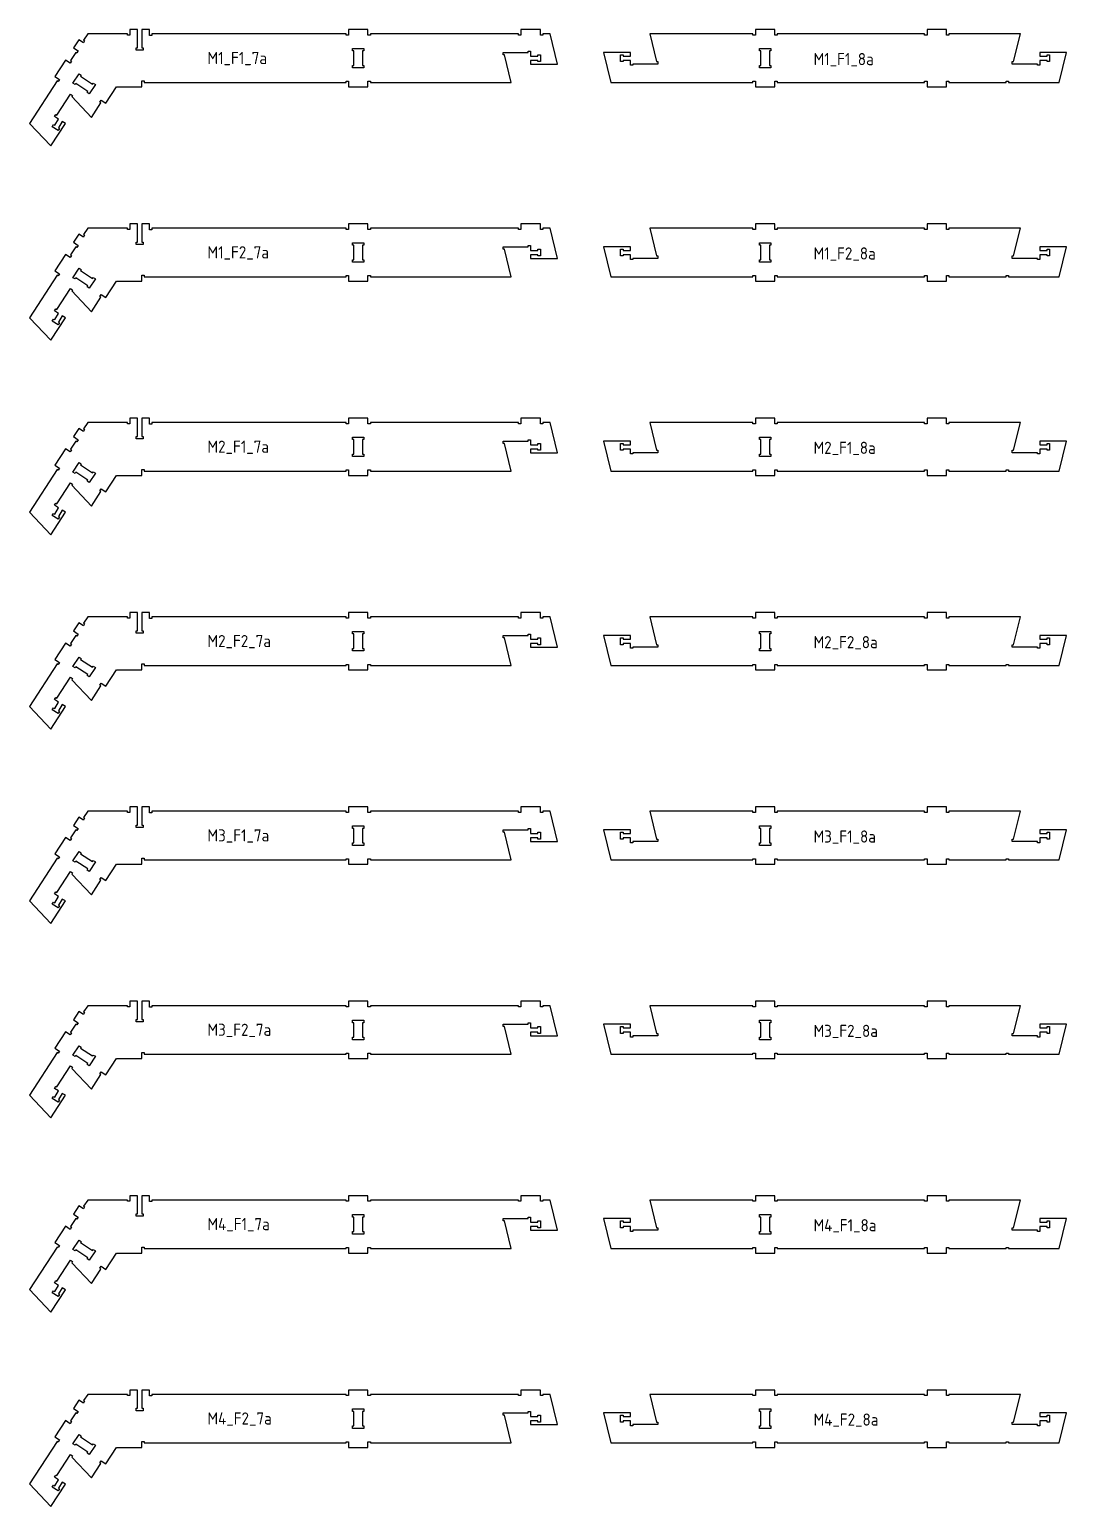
# Model space of a CAD drawing. Header units: millimetres. Extents: x -30325 to 14169, y -12596 to 6470.
# Drawn here: x -4676 to -406, y -5303 to 777 of the extents above; entities that cross this region are included whole.
import ezdxf

# ---------------------------------------------------------------- set-up
doc = ezdxf.new("R2010")
doc.units = ezdxf.units.MM
doc.header["$MEASUREMENT"] = 0
doc.layers.add('freeswerk_CODES', color=50, linetype='Continuous')

msp = doc.modelspace()

# ---------------------------------------------------------------- linework, layer by layer
for points in [[(-4503.2, 646.5), (-4508.6, 638.1), (-4527.9, 650.7), (-4571.5, 583.6), (-4552.2, 571), (-4557.7, 562.7), (-4561.9, 565.4), (-4675.8, 390.2), (-4588.2, 297.4), (-4528.2, 389.7), (-4540.8, 397.8), (-4557.1, 372.7), (-4552.9, 369.9), (-4558.4, 361.6), (-4581.9, 376.8), (-4576.4, 385.2), (-4572.2, 382.5), (-4555.9, 407.6), (-4572.6, 418.5), (-4567.2, 426.9), (-4563, 424.2), (-4506.5, 511.1), (-4498.2, 505.6), (-4501.4, 500.6), (-4420.9, 415.3), (-4382.2, 474.8), (-4386.4, 477.6), (-4380.9, 485.9), (-4361.7, 473.4), (-4317.9, 540.7), (-4213.1, 540.7), (-4213.1, 565.4), (-4203.1, 565.4), (-4203.1, 558.7), (-3372.1, 558.7), (-3372.1, 563.7), (-3362.1, 563.7), (-3362.1, 540.7), (-3282.1, 540.7), (-3282.1, 563.7), (-3272.1, 563.7), (-3272.1, 558.7), (-2692.1, 558.7), (-2719.7, 672.7), (-2725.7, 672.7), (-2725.7, 682.7), (-2622.1, 682.7), (-2622.1, 687.7), (-2612.1, 687.7), (-2612.1, 667.7), (-2582.1, 667.7), (-2582.1, 672.7), (-2572.1, 672.7), (-2572.1, 644.7), (-2582.1, 644.7), (-2582.1, 649.7), (-2612.1, 649.7), (-2612.1, 634.7), (-2502.1, 634.7), (-2532.1, 758.7), (-2562.1, 758.7), (-2562.1, 753.7), (-2572.1, 753.7), (-2572.1, 776.7), (-2652.1, 776.7), (-2652.1, 753.7), (-2662.1, 753.7), (-2662.1, 758.7), (-3272.1, 758.7), (-3272.1, 753.7), (-3282.1, 753.7), (-3282.1, 776.7), (-3362.1, 776.7), (-3362.1, 753.7), (-3372.1, 753.7), (-3372.1, 758.7), (-4172.1, 758.7), (-4172.1, 752.7), (-4182.1, 752.7), (-4182.1, 776.7), (-4213.1, 776.7), (-4213.1, 701.7), (-4208.1, 701.7), (-4208.1, 691.7), (-4236.1, 691.7), (-4236.1, 701.7), (-4231.1, 701.7), (-4231.1, 776.7), (-4262.1, 776.7), (-4262.1, 753.7), (-4272.1, 753.7), (-4272.1, 758.7), (-4436.2, 758.7), (-4452.9, 733.1), (-4448.7, 730.3), (-4454.1, 722), (-4473.4, 734.5), (-4495.2, 701), (-4475.9, 688.4), (-4481.4, 680), (-4485.6, 682.8), (-4507.4, 649.2)], [(-643.8, 563.7), (-643.8, 558.7), (-435.5, 558.7), (-405.5, 682.7), (-515.5, 682.7), (-515.5, 667.7), (-485.5, 667.7), (-485.5, 672.7), (-475.5, 672.7), (-475.5, 644.7), (-485.5, 644.7), (-485.5, 649.7), (-515.5, 649.7), (-515.5, 629.7), (-525.5, 629.7), (-525.5, 634.7), (-629, 634.7), (-629, 644.7), (-623.1, 644.7), (-595.5, 758.7), (-889.5, 758.7), (-889.5, 753.7), (-899.5, 753.7), (-899.5, 776.7), (-979.5, 776.7), (-979.5, 753.7), (-989.5, 753.7), (-989.5, 758.7), (-1596.5, 758.7), (-1596.5, 753.7), (-1606.5, 753.7), (-1606.5, 776.7), (-1686.5, 776.7), (-1686.5, 753.7), (-1696.5, 753.7), (-1696.5, 758.7), (-2121.4, 758.7), (-2093.8, 644.7), (-2087.8, 644.7), (-2087.8, 634.7), (-2191.4, 634.7), (-2191.4, 629.7), (-2201.4, 629.7), (-2201.4, 649.7), (-2231.4, 649.7), (-2231.4, 644.7), (-2241.4, 644.7), (-2241.4, 672.7), (-2231.4, 672.7), (-2231.4, 667.7), (-2201.4, 667.7), (-2201.4, 682.7), (-2311.4, 682.7), (-2281.4, 558.7), (-1696.5, 558.7), (-1696.5, 563.7), (-1686.5, 563.7), (-1686.5, 540.7), (-1606.5, 540.7), (-1606.5, 563.7), (-1596.5, 563.7), (-1596.5, 558.7), (-989.5, 558.7), (-989.5, 563.7), (-979.5, 563.7), (-979.5, 540.7), (-899.5, 540.7), (-899.5, 563.7), (-889.5, 563.7), (-889.5, 558.7), (-653.8, 558.7), (-653.8, 563.7)], [(-3299.1, 698.7), (-3299.1, 688.7), (-3304.1, 688.7), (-3304.1, 628.7), (-3299.1, 628.7), (-3299.1, 618.7), (-3345.1, 618.7), (-3345.1, 628.7), (-3340.1, 628.7), (-3340.1, 688.7), (-3345.1, 688.7), (-3345.1, 698.7)], [(-1623.5, 688.7), (-1628.5, 688.7), (-1628.5, 628.7), (-1623.5, 628.7), (-1623.5, 618.7), (-1669.5, 618.7), (-1669.5, 628.7), (-1664.5, 628.7), (-1664.5, 688.7), (-1669.5, 688.7), (-1669.5, 698.7), (-1623.5, 698.7)], [(-4488.5, 549.9), (-4496.8, 555.3), (-4471.8, 593.9), (-4463.4, 588.4), (-4466.1, 584.3), (-4415.8, 551.6), (-4413.1, 555.7), (-4404.7, 550.3), (-4429.8, 511.7), (-4438.2, 517.2), (-4435.4, 521.4), (-4485.7, 554.1)], [(-4503.2, -153.5), (-4508.6, -161.9), (-4527.9, -149.3), (-4571.5, -216.4), (-4552.2, -229), (-4557.7, -237.3), (-4561.9, -234.6), (-4675.8, -409.8), (-4588.2, -502.6), (-4528.2, -410.3), (-4540.8, -402.2), (-4557.1, -427.3), (-4552.9, -430.1), (-4558.4, -438.4), (-4581.9, -423.2), (-4576.4, -414.8), (-4572.2, -417.5), (-4555.9, -392.4), (-4572.6, -381.5), (-4567.2, -373.1), (-4563, -375.8), (-4506.5, -288.9), (-4498.2, -294.4), (-4501.4, -299.4), (-4420.9, -384.7), (-4382.2, -325.2), (-4386.4, -322.4), (-4380.9, -314.1), (-4361.7, -326.6), (-4317.9, -259.3), (-4213.1, -259.3), (-4213.1, -234.6), (-4203.1, -234.6), (-4203.1, -241.3), (-3372.1, -241.3), (-3372.1, -236.3), (-3362.1, -236.3), (-3362.1, -259.3), (-3282.1, -259.3), (-3282.1, -236.3), (-3272.1, -236.3), (-3272.1, -241.3), (-2692.1, -241.3), (-2719.7, -127.3), (-2725.7, -127.3), (-2725.7, -117.3), (-2622.1, -117.3), (-2622.1, -112.3), (-2612.1, -112.3), (-2612.1, -132.3), (-2582.1, -132.3), (-2582.1, -127.3), (-2572.1, -127.3), (-2572.1, -155.3), (-2582.1, -155.3), (-2582.1, -150.3), (-2612.1, -150.3), (-2612.1, -165.3), (-2502.1, -165.3), (-2532.1, -41.3), (-2562.1, -41.3), (-2562.1, -46.3), (-2572.1, -46.3), (-2572.1, -23.3), (-2652.1, -23.3), (-2652.1, -46.3), (-2662.1, -46.3), (-2662.1, -41.3), (-3272.1, -41.3), (-3272.1, -46.3), (-3282.1, -46.3), (-3282.1, -23.3), (-3362.1, -23.3), (-3362.1, -46.3), (-3372.1, -46.3), (-3372.1, -41.3), (-4172.1, -41.3), (-4172.1, -47.3), (-4182.1, -47.3), (-4182.1, -23.3), (-4213.1, -23.3), (-4213.1, -98.3), (-4208.1, -98.3), (-4208.1, -108.3), (-4236.1, -108.3), (-4236.1, -98.3), (-4231.1, -98.3), (-4231.1, -23.3), (-4262.1, -23.3), (-4262.1, -46.3), (-4272.1, -46.3), (-4272.1, -41.3), (-4436.2, -41.3), (-4452.9, -66.9), (-4448.7, -69.7), (-4454.1, -78), (-4473.4, -65.5), (-4495.2, -99), (-4475.9, -111.6), (-4481.4, -120), (-4485.6, -117.2), (-4507.4, -150.8)], [(-643.8, -236.3), (-643.8, -241.3), (-435.5, -241.3), (-405.5, -117.3), (-515.5, -117.3), (-515.5, -132.3), (-485.5, -132.3), (-485.5, -127.3), (-475.5, -127.3), (-475.5, -155.3), (-485.5, -155.3), (-485.5, -150.3), (-515.5, -150.3), (-515.5, -170.3), (-525.5, -170.3), (-525.5, -165.3), (-629, -165.3), (-629, -155.3), (-623.1, -155.3), (-595.5, -41.3), (-889.5, -41.3), (-889.5, -46.3), (-899.5, -46.3), (-899.5, -23.3), (-979.5, -23.3), (-979.5, -46.3), (-989.5, -46.3), (-989.5, -41.3), (-1596.5, -41.3), (-1596.5, -46.3), (-1606.5, -46.3), (-1606.5, -23.3), (-1686.5, -23.3), (-1686.5, -46.3), (-1696.5, -46.3), (-1696.5, -41.3), (-2121.4, -41.3), (-2093.8, -155.3), (-2087.8, -155.3), (-2087.8, -165.3), (-2191.4, -165.3), (-2191.4, -170.3), (-2201.4, -170.3), (-2201.4, -150.3), (-2231.4, -150.3), (-2231.4, -155.3), (-2241.4, -155.3), (-2241.4, -127.3), (-2231.4, -127.3), (-2231.4, -132.3), (-2201.4, -132.3), (-2201.4, -117.3), (-2311.4, -117.3), (-2281.4, -241.3), (-1696.5, -241.3), (-1696.5, -236.3), (-1686.5, -236.3), (-1686.5, -259.3), (-1606.5, -259.3), (-1606.5, -236.3), (-1596.5, -236.3), (-1596.5, -241.3), (-989.5, -241.3), (-989.5, -236.3), (-979.5, -236.3), (-979.5, -259.3), (-899.5, -259.3), (-899.5, -236.3), (-889.5, -236.3), (-889.5, -241.3), (-653.8, -241.3), (-653.8, -236.3)], [(-3299.1, -101.3), (-3299.1, -111.3), (-3304.1, -111.3), (-3304.1, -171.3), (-3299.1, -171.3), (-3299.1, -181.3), (-3345.1, -181.3), (-3345.1, -171.3), (-3340.1, -171.3), (-3340.1, -111.3), (-3345.1, -111.3), (-3345.1, -101.3)], [(-1623.5, -111.3), (-1628.5, -111.3), (-1628.5, -171.3), (-1623.5, -171.3), (-1623.5, -181.3), (-1669.5, -181.3), (-1669.5, -171.3), (-1664.5, -171.3), (-1664.5, -111.3), (-1669.5, -111.3), (-1669.5, -101.3), (-1623.5, -101.3)], [(-4488.5, -250.1), (-4496.8, -244.7), (-4471.8, -206.1), (-4463.4, -211.6), (-4466.1, -215.7), (-4415.8, -248.4), (-4413.1, -244.3), (-4404.7, -249.7), (-4429.8, -288.3), (-4438.2, -282.8), (-4435.4, -278.6), (-4485.7, -245.9)], [(-4503.2, -953.5), (-4508.6, -961.9), (-4527.9, -949.3), (-4571.5, -1016.4), (-4552.2, -1029), (-4557.7, -1037.3), (-4561.9, -1034.6), (-4675.8, -1209.8), (-4588.2, -1302.6), (-4528.2, -1210.3), (-4540.8, -1202.2), (-4557.1, -1227.3), (-4552.9, -1230.1), (-4558.4, -1238.4), (-4581.9, -1223.2), (-4576.4, -1214.8), (-4572.2, -1217.5), (-4555.9, -1192.4), (-4572.6, -1181.5), (-4567.2, -1173.1), (-4563, -1175.8), (-4506.5, -1088.9), (-4498.2, -1094.4), (-4501.4, -1099.4), (-4420.9, -1184.7), (-4382.2, -1125.2), (-4386.4, -1122.4), (-4380.9, -1114.1), (-4361.7, -1126.6), (-4317.9, -1059.3), (-4213.1, -1059.3), (-4213.1, -1034.6), (-4203.1, -1034.6), (-4203.1, -1041.3), (-3372.1, -1041.3), (-3372.1, -1036.3), (-3362.1, -1036.3), (-3362.1, -1059.3), (-3282.1, -1059.3), (-3282.1, -1036.3), (-3272.1, -1036.3), (-3272.1, -1041.3), (-2692.1, -1041.3), (-2719.7, -927.3), (-2725.7, -927.3), (-2725.7, -917.3), (-2622.1, -917.3), (-2622.1, -912.3), (-2612.1, -912.3), (-2612.1, -932.3), (-2582.1, -932.3), (-2582.1, -927.3), (-2572.1, -927.3), (-2572.1, -955.3), (-2582.1, -955.3), (-2582.1, -950.3), (-2612.1, -950.3), (-2612.1, -965.3), (-2502.1, -965.3), (-2532.1, -841.3), (-2562.1, -841.3), (-2562.1, -846.3), (-2572.1, -846.3), (-2572.1, -823.3), (-2652.1, -823.3), (-2652.1, -846.3), (-2662.1, -846.3), (-2662.1, -841.3), (-3272.1, -841.3), (-3272.1, -846.3), (-3282.1, -846.3), (-3282.1, -823.3), (-3362.1, -823.3), (-3362.1, -846.3), (-3372.1, -846.3), (-3372.1, -841.3), (-4172.1, -841.3), (-4172.1, -847.3), (-4182.1, -847.3), (-4182.1, -823.3), (-4213.1, -823.3), (-4213.1, -898.3), (-4208.1, -898.3), (-4208.1, -908.3), (-4236.1, -908.3), (-4236.1, -898.3), (-4231.1, -898.3), (-4231.1, -823.3), (-4262.1, -823.3), (-4262.1, -846.3), (-4272.1, -846.3), (-4272.1, -841.3), (-4436.2, -841.3), (-4452.9, -866.9), (-4448.7, -869.7), (-4454.1, -878), (-4473.4, -865.5), (-4495.2, -899), (-4475.9, -911.6), (-4481.4, -920), (-4485.6, -917.2), (-4507.4, -950.8)], [(-643.8, -1036.3), (-643.8, -1041.3), (-435.5, -1041.3), (-405.5, -917.3), (-515.5, -917.3), (-515.5, -932.3), (-485.5, -932.3), (-485.5, -927.3), (-475.5, -927.3), (-475.5, -955.3), (-485.5, -955.3), (-485.5, -950.3), (-515.5, -950.3), (-515.5, -970.3), (-525.5, -970.3), (-525.5, -965.3), (-629, -965.3), (-629, -955.3), (-623.1, -955.3), (-595.5, -841.3), (-889.5, -841.3), (-889.5, -846.3), (-899.5, -846.3), (-899.5, -823.3), (-979.5, -823.3), (-979.5, -846.3), (-989.5, -846.3), (-989.5, -841.3), (-1596.5, -841.3), (-1596.5, -846.3), (-1606.5, -846.3), (-1606.5, -823.3), (-1686.5, -823.3), (-1686.5, -846.3), (-1696.5, -846.3), (-1696.5, -841.3), (-2121.4, -841.3), (-2093.8, -955.3), (-2087.8, -955.3), (-2087.8, -965.3), (-2191.4, -965.3), (-2191.4, -970.3), (-2201.4, -970.3), (-2201.4, -950.3), (-2231.4, -950.3), (-2231.4, -955.3), (-2241.4, -955.3), (-2241.4, -927.3), (-2231.4, -927.3), (-2231.4, -932.3), (-2201.4, -932.3), (-2201.4, -917.3), (-2311.4, -917.3), (-2281.4, -1041.3), (-1696.5, -1041.3), (-1696.5, -1036.3), (-1686.5, -1036.3), (-1686.5, -1059.3), (-1606.5, -1059.3), (-1606.5, -1036.3), (-1596.5, -1036.3), (-1596.5, -1041.3), (-989.5, -1041.3), (-989.5, -1036.3), (-979.5, -1036.3), (-979.5, -1059.3), (-899.5, -1059.3), (-899.5, -1036.3), (-889.5, -1036.3), (-889.5, -1041.3), (-653.8, -1041.3), (-653.8, -1036.3)], [(-3299.1, -901.3), (-3299.1, -911.3), (-3304.1, -911.3), (-3304.1, -971.3), (-3299.1, -971.3), (-3299.1, -981.3), (-3345.1, -981.3), (-3345.1, -971.3), (-3340.1, -971.3), (-3340.1, -911.3), (-3345.1, -911.3), (-3345.1, -901.3)], [(-1623.5, -911.3), (-1628.5, -911.3), (-1628.5, -971.3), (-1623.5, -971.3), (-1623.5, -981.3), (-1669.5, -981.3), (-1669.5, -971.3), (-1664.5, -971.3), (-1664.5, -911.3), (-1669.5, -911.3), (-1669.5, -901.3), (-1623.5, -901.3)], [(-4488.5, -1050.1), (-4496.8, -1044.7), (-4471.8, -1006.1), (-4463.4, -1011.6), (-4466.1, -1015.7), (-4415.8, -1048.4), (-4413.1, -1044.3), (-4404.7, -1049.7), (-4429.8, -1088.3), (-4438.2, -1082.8), (-4435.4, -1078.6), (-4485.7, -1045.9)], [(-4503.2, -1753.5), (-4508.6, -1761.9), (-4527.9, -1749.3), (-4571.5, -1816.4), (-4552.2, -1829), (-4557.7, -1837.3), (-4561.9, -1834.6), (-4675.8, -2009.8), (-4588.2, -2102.6), (-4528.2, -2010.3), (-4540.8, -2002.2), (-4557.1, -2027.3), (-4552.9, -2030.1), (-4558.4, -2038.4), (-4581.9, -2023.2), (-4576.4, -2014.8), (-4572.2, -2017.5), (-4555.9, -1992.4), (-4572.6, -1981.5), (-4567.2, -1973.1), (-4563, -1975.8), (-4506.5, -1888.9), (-4498.2, -1894.4), (-4501.4, -1899.4), (-4420.9, -1984.7), (-4382.2, -1925.2), (-4386.4, -1922.4), (-4380.9, -1914.1), (-4361.7, -1926.6), (-4317.9, -1859.3), (-4213.1, -1859.3), (-4213.1, -1834.6), (-4203.1, -1834.6), (-4203.1, -1841.3), (-3372.1, -1841.3), (-3372.1, -1836.3), (-3362.1, -1836.3), (-3362.1, -1859.3), (-3282.1, -1859.3), (-3282.1, -1836.3), (-3272.1, -1836.3), (-3272.1, -1841.3), (-2692.1, -1841.3), (-2719.7, -1727.3), (-2725.7, -1727.3), (-2725.7, -1717.3), (-2622.1, -1717.3), (-2622.1, -1712.3), (-2612.1, -1712.3), (-2612.1, -1732.3), (-2582.1, -1732.3), (-2582.1, -1727.3), (-2572.1, -1727.3), (-2572.1, -1755.3), (-2582.1, -1755.3), (-2582.1, -1750.3), (-2612.1, -1750.3), (-2612.1, -1765.3), (-2502.1, -1765.3), (-2532.1, -1641.3), (-2562.1, -1641.3), (-2562.1, -1646.3), (-2572.1, -1646.3), (-2572.1, -1623.3), (-2652.1, -1623.3), (-2652.1, -1646.3), (-2662.1, -1646.3), (-2662.1, -1641.3), (-3272.1, -1641.3), (-3272.1, -1646.3), (-3282.1, -1646.3), (-3282.1, -1623.3), (-3362.1, -1623.3), (-3362.1, -1646.3), (-3372.1, -1646.3), (-3372.1, -1641.3), (-4172.1, -1641.3), (-4172.1, -1647.3), (-4182.1, -1647.3), (-4182.1, -1623.3), (-4213.1, -1623.3), (-4213.1, -1698.3), (-4208.1, -1698.3), (-4208.1, -1708.3), (-4236.1, -1708.3), (-4236.1, -1698.3), (-4231.1, -1698.3), (-4231.1, -1623.3), (-4262.1, -1623.3), (-4262.1, -1646.3), (-4272.1, -1646.3), (-4272.1, -1641.3), (-4436.2, -1641.3), (-4452.9, -1666.9), (-4448.7, -1669.7), (-4454.1, -1678), (-4473.4, -1665.5), (-4495.2, -1699), (-4475.9, -1711.6), (-4481.4, -1720), (-4485.6, -1717.2), (-4507.4, -1750.8)], [(-643.8, -1836.3), (-643.8, -1841.3), (-435.5, -1841.3), (-405.5, -1717.3), (-515.5, -1717.3), (-515.5, -1732.3), (-485.5, -1732.3), (-485.5, -1727.3), (-475.5, -1727.3), (-475.5, -1755.3), (-485.5, -1755.3), (-485.5, -1750.3), (-515.5, -1750.3), (-515.5, -1770.3), (-525.5, -1770.3), (-525.5, -1765.3), (-629, -1765.3), (-629, -1755.3), (-623.1, -1755.3), (-595.5, -1641.3), (-889.5, -1641.3), (-889.5, -1646.3), (-899.5, -1646.3), (-899.5, -1623.3), (-979.5, -1623.3), (-979.5, -1646.3), (-989.5, -1646.3), (-989.5, -1641.3), (-1596.5, -1641.3), (-1596.5, -1646.3), (-1606.5, -1646.3), (-1606.5, -1623.3), (-1686.5, -1623.3), (-1686.5, -1646.3), (-1696.5, -1646.3), (-1696.5, -1641.3), (-2121.4, -1641.3), (-2093.8, -1755.3), (-2087.8, -1755.3), (-2087.8, -1765.3), (-2191.4, -1765.3), (-2191.4, -1770.3), (-2201.4, -1770.3), (-2201.4, -1750.3), (-2231.4, -1750.3), (-2231.4, -1755.3), (-2241.4, -1755.3), (-2241.4, -1727.3), (-2231.4, -1727.3), (-2231.4, -1732.3), (-2201.4, -1732.3), (-2201.4, -1717.3), (-2311.4, -1717.3), (-2281.4, -1841.3), (-1696.5, -1841.3), (-1696.5, -1836.3), (-1686.5, -1836.3), (-1686.5, -1859.3), (-1606.5, -1859.3), (-1606.5, -1836.3), (-1596.5, -1836.3), (-1596.5, -1841.3), (-989.5, -1841.3), (-989.5, -1836.3), (-979.5, -1836.3), (-979.5, -1859.3), (-899.5, -1859.3), (-899.5, -1836.3), (-889.5, -1836.3), (-889.5, -1841.3), (-653.8, -1841.3), (-653.8, -1836.3)], [(-3299.1, -1701.3), (-3299.1, -1711.3), (-3304.1, -1711.3), (-3304.1, -1771.3), (-3299.1, -1771.3), (-3299.1, -1781.3), (-3345.1, -1781.3), (-3345.1, -1771.3), (-3340.1, -1771.3), (-3340.1, -1711.3), (-3345.1, -1711.3), (-3345.1, -1701.3)], [(-1623.5, -1711.3), (-1628.5, -1711.3), (-1628.5, -1771.3), (-1623.5, -1771.3), (-1623.5, -1781.3), (-1669.5, -1781.3), (-1669.5, -1771.3), (-1664.5, -1771.3), (-1664.5, -1711.3), (-1669.5, -1711.3), (-1669.5, -1701.3), (-1623.5, -1701.3)], [(-4488.5, -1850.1), (-4496.8, -1844.7), (-4471.8, -1806.1), (-4463.4, -1811.6), (-4466.1, -1815.7), (-4415.8, -1848.4), (-4413.1, -1844.3), (-4404.7, -1849.7), (-4429.8, -1888.3), (-4438.2, -1882.8), (-4435.4, -1878.6), (-4485.7, -1845.9)], [(-4503.2, -2553.5), (-4508.6, -2561.9), (-4527.9, -2549.3), (-4571.5, -2616.4), (-4552.2, -2629), (-4557.7, -2637.3), (-4561.9, -2634.6), (-4675.8, -2809.8), (-4588.2, -2902.6), (-4528.2, -2810.3), (-4540.8, -2802.2), (-4557.1, -2827.3), (-4552.9, -2830.1), (-4558.4, -2838.4), (-4581.9, -2823.2), (-4576.4, -2814.8), (-4572.2, -2817.5), (-4555.9, -2792.4), (-4572.6, -2781.5), (-4567.2, -2773.1), (-4563, -2775.8), (-4506.5, -2688.9), (-4498.2, -2694.4), (-4501.4, -2699.4), (-4420.9, -2784.7), (-4382.2, -2725.2), (-4386.4, -2722.4), (-4380.9, -2714.1), (-4361.7, -2726.6), (-4317.9, -2659.3), (-4213.1, -2659.3), (-4213.1, -2634.6), (-4203.1, -2634.6), (-4203.1, -2641.3), (-3372.1, -2641.3), (-3372.1, -2636.3), (-3362.1, -2636.3), (-3362.1, -2659.3), (-3282.1, -2659.3), (-3282.1, -2636.3), (-3272.1, -2636.3), (-3272.1, -2641.3), (-2692.1, -2641.3), (-2719.7, -2527.3), (-2725.7, -2527.3), (-2725.7, -2517.3), (-2622.1, -2517.3), (-2622.1, -2512.3), (-2612.1, -2512.3), (-2612.1, -2532.3), (-2582.1, -2532.3), (-2582.1, -2527.3), (-2572.1, -2527.3), (-2572.1, -2555.3), (-2582.1, -2555.3), (-2582.1, -2550.3), (-2612.1, -2550.3), (-2612.1, -2565.3), (-2502.1, -2565.3), (-2532.1, -2441.3), (-2562.1, -2441.3), (-2562.1, -2446.3), (-2572.1, -2446.3), (-2572.1, -2423.3), (-2652.1, -2423.3), (-2652.1, -2446.3), (-2662.1, -2446.3), (-2662.1, -2441.3), (-3272.1, -2441.3), (-3272.1, -2446.3), (-3282.1, -2446.3), (-3282.1, -2423.3), (-3362.1, -2423.3), (-3362.1, -2446.3), (-3372.1, -2446.3), (-3372.1, -2441.3), (-4172.1, -2441.3), (-4172.1, -2447.3), (-4182.1, -2447.3), (-4182.1, -2423.3), (-4213.1, -2423.3), (-4213.1, -2498.3), (-4208.1, -2498.3), (-4208.1, -2508.3), (-4236.1, -2508.3), (-4236.1, -2498.3), (-4231.1, -2498.3), (-4231.1, -2423.3), (-4262.1, -2423.3), (-4262.1, -2446.3), (-4272.1, -2446.3), (-4272.1, -2441.3), (-4436.2, -2441.3), (-4452.9, -2466.9), (-4448.7, -2469.7), (-4454.1, -2478), (-4473.4, -2465.5), (-4495.2, -2499), (-4475.9, -2511.6), (-4481.4, -2520), (-4485.6, -2517.2), (-4507.4, -2550.8)], [(-643.8, -2636.3), (-643.8, -2641.3), (-435.5, -2641.3), (-405.5, -2517.3), (-515.5, -2517.3), (-515.5, -2532.3), (-485.5, -2532.3), (-485.5, -2527.3), (-475.5, -2527.3), (-475.5, -2555.3), (-485.5, -2555.3), (-485.5, -2550.3), (-515.5, -2550.3), (-515.5, -2570.3), (-525.5, -2570.3), (-525.5, -2565.3), (-629, -2565.3), (-629, -2555.3), (-623.1, -2555.3), (-595.5, -2441.3), (-889.5, -2441.3), (-889.5, -2446.3), (-899.5, -2446.3), (-899.5, -2423.3), (-979.5, -2423.3), (-979.5, -2446.3), (-989.5, -2446.3), (-989.5, -2441.3), (-1596.5, -2441.3), (-1596.5, -2446.3), (-1606.5, -2446.3), (-1606.5, -2423.3), (-1686.5, -2423.3), (-1686.5, -2446.3), (-1696.5, -2446.3), (-1696.5, -2441.3), (-2121.4, -2441.3), (-2093.8, -2555.3), (-2087.8, -2555.3), (-2087.8, -2565.3), (-2191.4, -2565.3), (-2191.4, -2570.3), (-2201.4, -2570.3), (-2201.4, -2550.3), (-2231.4, -2550.3), (-2231.4, -2555.3), (-2241.4, -2555.3), (-2241.4, -2527.3), (-2231.4, -2527.3), (-2231.4, -2532.3), (-2201.4, -2532.3), (-2201.4, -2517.3), (-2311.4, -2517.3), (-2281.4, -2641.3), (-1696.5, -2641.3), (-1696.5, -2636.3), (-1686.5, -2636.3), (-1686.5, -2659.3), (-1606.5, -2659.3), (-1606.5, -2636.3), (-1596.5, -2636.3), (-1596.5, -2641.3), (-989.5, -2641.3), (-989.5, -2636.3), (-979.5, -2636.3), (-979.5, -2659.3), (-899.5, -2659.3), (-899.5, -2636.3), (-889.5, -2636.3), (-889.5, -2641.3), (-653.8, -2641.3), (-653.8, -2636.3)], [(-3299.1, -2501.3), (-3299.1, -2511.3), (-3304.1, -2511.3), (-3304.1, -2571.3), (-3299.1, -2571.3), (-3299.1, -2581.3), (-3345.1, -2581.3), (-3345.1, -2571.3), (-3340.1, -2571.3), (-3340.1, -2511.3), (-3345.1, -2511.3), (-3345.1, -2501.3)], [(-1623.5, -2511.3), (-1628.5, -2511.3), (-1628.5, -2571.3), (-1623.5, -2571.3), (-1623.5, -2581.3), (-1669.5, -2581.3), (-1669.5, -2571.3), (-1664.5, -2571.3), (-1664.5, -2511.3), (-1669.5, -2511.3), (-1669.5, -2501.3), (-1623.5, -2501.3)], [(-4488.5, -2650.1), (-4496.8, -2644.7), (-4471.8, -2606.1), (-4463.4, -2611.6), (-4466.1, -2615.7), (-4415.8, -2648.4), (-4413.1, -2644.3), (-4404.7, -2649.7), (-4429.8, -2688.3), (-4438.2, -2682.8), (-4435.4, -2678.6), (-4485.7, -2645.9)], [(-4503.2, -3353.5), (-4508.6, -3361.9), (-4527.9, -3349.3), (-4571.5, -3416.4), (-4552.2, -3429), (-4557.7, -3437.3), (-4561.9, -3434.6), (-4675.8, -3609.8), (-4588.2, -3702.6), (-4528.2, -3610.3), (-4540.8, -3602.2), (-4557.1, -3627.3), (-4552.9, -3630.1), (-4558.4, -3638.4), (-4581.9, -3623.2), (-4576.4, -3614.8), (-4572.2, -3617.5), (-4555.9, -3592.4), (-4572.6, -3581.5), (-4567.2, -3573.1), (-4563, -3575.8), (-4506.5, -3488.9), (-4498.2, -3494.4), (-4501.4, -3499.4), (-4420.9, -3584.7), (-4382.2, -3525.2), (-4386.4, -3522.4), (-4380.9, -3514.1), (-4361.7, -3526.6), (-4317.9, -3459.3), (-4213.1, -3459.3), (-4213.1, -3434.6), (-4203.1, -3434.6), (-4203.1, -3441.3), (-3372.1, -3441.3), (-3372.1, -3436.3), (-3362.1, -3436.3), (-3362.1, -3459.3), (-3282.1, -3459.3), (-3282.1, -3436.3), (-3272.1, -3436.3), (-3272.1, -3441.3), (-2692.1, -3441.3), (-2719.7, -3327.3), (-2725.7, -3327.3), (-2725.7, -3317.3), (-2622.1, -3317.3), (-2622.1, -3312.3), (-2612.1, -3312.3), (-2612.1, -3332.3), (-2582.1, -3332.3), (-2582.1, -3327.3), (-2572.1, -3327.3), (-2572.1, -3355.3), (-2582.1, -3355.3), (-2582.1, -3350.3), (-2612.1, -3350.3), (-2612.1, -3365.3), (-2502.1, -3365.3), (-2532.1, -3241.3), (-2562.1, -3241.3), (-2562.1, -3246.3), (-2572.1, -3246.3), (-2572.1, -3223.3), (-2652.1, -3223.3), (-2652.1, -3246.3), (-2662.1, -3246.3), (-2662.1, -3241.3), (-3272.1, -3241.3), (-3272.1, -3246.3), (-3282.1, -3246.3), (-3282.1, -3223.3), (-3362.1, -3223.3), (-3362.1, -3246.3), (-3372.1, -3246.3), (-3372.1, -3241.3), (-4172.1, -3241.3), (-4172.1, -3247.3), (-4182.1, -3247.3), (-4182.1, -3223.3), (-4213.1, -3223.3), (-4213.1, -3298.3), (-4208.1, -3298.3), (-4208.1, -3308.3), (-4236.1, -3308.3), (-4236.1, -3298.3), (-4231.1, -3298.3), (-4231.1, -3223.3), (-4262.1, -3223.3), (-4262.1, -3246.3), (-4272.1, -3246.3), (-4272.1, -3241.3), (-4436.2, -3241.3), (-4452.9, -3266.9), (-4448.7, -3269.7), (-4454.1, -3278), (-4473.4, -3265.5), (-4495.2, -3299), (-4475.9, -3311.6), (-4481.4, -3320), (-4485.6, -3317.2), (-4507.4, -3350.8)], [(-643.8, -3436.3), (-643.8, -3441.3), (-435.5, -3441.3), (-405.5, -3317.3), (-515.5, -3317.3), (-515.5, -3332.3), (-485.5, -3332.3), (-485.5, -3327.3), (-475.5, -3327.3), (-475.5, -3355.3), (-485.5, -3355.3), (-485.5, -3350.3), (-515.5, -3350.3), (-515.5, -3370.3), (-525.5, -3370.3), (-525.5, -3365.3), (-629, -3365.3), (-629, -3355.3), (-623.1, -3355.3), (-595.5, -3241.3), (-889.5, -3241.3), (-889.5, -3246.3), (-899.5, -3246.3), (-899.5, -3223.3), (-979.5, -3223.3), (-979.5, -3246.3), (-989.5, -3246.3), (-989.5, -3241.3), (-1596.5, -3241.3), (-1596.5, -3246.3), (-1606.5, -3246.3), (-1606.5, -3223.3), (-1686.5, -3223.3), (-1686.5, -3246.3), (-1696.5, -3246.3), (-1696.5, -3241.3), (-2121.4, -3241.3), (-2093.8, -3355.3), (-2087.8, -3355.3), (-2087.8, -3365.3), (-2191.4, -3365.3), (-2191.4, -3370.3), (-2201.4, -3370.3), (-2201.4, -3350.3), (-2231.4, -3350.3), (-2231.4, -3355.3), (-2241.4, -3355.3), (-2241.4, -3327.3), (-2231.4, -3327.3), (-2231.4, -3332.3), (-2201.4, -3332.3), (-2201.4, -3317.3), (-2311.4, -3317.3), (-2281.4, -3441.3), (-1696.5, -3441.3), (-1696.5, -3436.3), (-1686.5, -3436.3), (-1686.5, -3459.3), (-1606.5, -3459.3), (-1606.5, -3436.3), (-1596.5, -3436.3), (-1596.5, -3441.3), (-989.5, -3441.3), (-989.5, -3436.3), (-979.5, -3436.3), (-979.5, -3459.3), (-899.5, -3459.3), (-899.5, -3436.3), (-889.5, -3436.3), (-889.5, -3441.3), (-653.8, -3441.3), (-653.8, -3436.3)], [(-3299.1, -3301.3), (-3299.1, -3311.3), (-3304.1, -3311.3), (-3304.1, -3371.3), (-3299.1, -3371.3), (-3299.1, -3381.3), (-3345.1, -3381.3), (-3345.1, -3371.3), (-3340.1, -3371.3), (-3340.1, -3311.3), (-3345.1, -3311.3), (-3345.1, -3301.3)], [(-1623.5, -3311.3), (-1628.5, -3311.3), (-1628.5, -3371.3), (-1623.5, -3371.3), (-1623.5, -3381.3), (-1669.5, -3381.3), (-1669.5, -3371.3), (-1664.5, -3371.3), (-1664.5, -3311.3), (-1669.5, -3311.3), (-1669.5, -3301.3), (-1623.5, -3301.3)], [(-4488.5, -3450.1), (-4496.8, -3444.7), (-4471.8, -3406.1), (-4463.4, -3411.6), (-4466.1, -3415.7), (-4415.8, -3448.4), (-4413.1, -3444.3), (-4404.7, -3449.7), (-4429.8, -3488.3), (-4438.2, -3482.8), (-4435.4, -3478.6), (-4485.7, -3445.9)], [(-4503.2, -4153.5), (-4508.6, -4161.9), (-4527.9, -4149.3), (-4571.5, -4216.4), (-4552.2, -4229), (-4557.7, -4237.3), (-4561.9, -4234.6), (-4675.8, -4409.8), (-4588.2, -4502.6), (-4528.2, -4410.3), (-4540.8, -4402.2), (-4557.1, -4427.3), (-4552.9, -4430.1), (-4558.4, -4438.4), (-4581.9, -4423.2), (-4576.4, -4414.8), (-4572.2, -4417.5), (-4555.9, -4392.4), (-4572.6, -4381.5), (-4567.2, -4373.1), (-4563, -4375.8), (-4506.5, -4288.9), (-4498.2, -4294.4), (-4501.4, -4299.4), (-4420.9, -4384.7), (-4382.2, -4325.2), (-4386.4, -4322.4), (-4380.9, -4314.1), (-4361.7, -4326.6), (-4317.9, -4259.3), (-4213.1, -4259.3), (-4213.1, -4234.6), (-4203.1, -4234.6), (-4203.1, -4241.3), (-3372.1, -4241.3), (-3372.1, -4236.3), (-3362.1, -4236.3), (-3362.1, -4259.3), (-3282.1, -4259.3), (-3282.1, -4236.3), (-3272.1, -4236.3), (-3272.1, -4241.3), (-2692.1, -4241.3), (-2719.7, -4127.3), (-2725.7, -4127.3), (-2725.7, -4117.3), (-2622.1, -4117.3), (-2622.1, -4112.3), (-2612.1, -4112.3), (-2612.1, -4132.3), (-2582.1, -4132.3), (-2582.1, -4127.3), (-2572.1, -4127.3), (-2572.1, -4155.3), (-2582.1, -4155.3), (-2582.1, -4150.3), (-2612.1, -4150.3), (-2612.1, -4165.3), (-2502.1, -4165.3), (-2532.1, -4041.3), (-2562.1, -4041.3), (-2562.1, -4046.3), (-2572.1, -4046.3), (-2572.1, -4023.3), (-2652.1, -4023.3), (-2652.1, -4046.3), (-2662.1, -4046.3), (-2662.1, -4041.3), (-3272.1, -4041.3), (-3272.1, -4046.3), (-3282.1, -4046.3), (-3282.1, -4023.3), (-3362.1, -4023.3), (-3362.1, -4046.3), (-3372.1, -4046.3), (-3372.1, -4041.3), (-4172.1, -4041.3), (-4172.1, -4047.3), (-4182.1, -4047.3), (-4182.1, -4023.3), (-4213.1, -4023.3), (-4213.1, -4098.3), (-4208.1, -4098.3), (-4208.1, -4108.3), (-4236.1, -4108.3), (-4236.1, -4098.3), (-4231.1, -4098.3), (-4231.1, -4023.3), (-4262.1, -4023.3), (-4262.1, -4046.3), (-4272.1, -4046.3), (-4272.1, -4041.3), (-4436.2, -4041.3), (-4452.9, -4066.9), (-4448.7, -4069.7), (-4454.1, -4078), (-4473.4, -4065.5), (-4495.2, -4099), (-4475.9, -4111.6), (-4481.4, -4120), (-4485.6, -4117.2), (-4507.4, -4150.8)], [(-643.8, -4236.3), (-643.8, -4241.3), (-435.5, -4241.3), (-405.5, -4117.3), (-515.5, -4117.3), (-515.5, -4132.3), (-485.5, -4132.3), (-485.5, -4127.3), (-475.5, -4127.3), (-475.5, -4155.3), (-485.5, -4155.3), (-485.5, -4150.3), (-515.5, -4150.3), (-515.5, -4170.3), (-525.5, -4170.3), (-525.5, -4165.3), (-629, -4165.3), (-629, -4155.3), (-623.1, -4155.3), (-595.5, -4041.3), (-889.5, -4041.3), (-889.5, -4046.3), (-899.5, -4046.3), (-899.5, -4023.3), (-979.5, -4023.3), (-979.5, -4046.3), (-989.5, -4046.3), (-989.5, -4041.3), (-1596.5, -4041.3), (-1596.5, -4046.3), (-1606.5, -4046.3), (-1606.5, -4023.3), (-1686.5, -4023.3), (-1686.5, -4046.3), (-1696.5, -4046.3), (-1696.5, -4041.3), (-2121.4, -4041.3), (-2093.8, -4155.3), (-2087.8, -4155.3), (-2087.8, -4165.3), (-2191.4, -4165.3), (-2191.4, -4170.3), (-2201.4, -4170.3), (-2201.4, -4150.3), (-2231.4, -4150.3), (-2231.4, -4155.3), (-2241.4, -4155.3), (-2241.4, -4127.3), (-2231.4, -4127.3), (-2231.4, -4132.3), (-2201.4, -4132.3), (-2201.4, -4117.3), (-2311.4, -4117.3), (-2281.4, -4241.3), (-1696.5, -4241.3), (-1696.5, -4236.3), (-1686.5, -4236.3), (-1686.5, -4259.3), (-1606.5, -4259.3), (-1606.5, -4236.3), (-1596.5, -4236.3), (-1596.5, -4241.3), (-989.5, -4241.3), (-989.5, -4236.3), (-979.5, -4236.3), (-979.5, -4259.3), (-899.5, -4259.3), (-899.5, -4236.3), (-889.5, -4236.3), (-889.5, -4241.3), (-653.8, -4241.3), (-653.8, -4236.3)], [(-3299.1, -4101.3), (-3299.1, -4111.3), (-3304.1, -4111.3), (-3304.1, -4171.3), (-3299.1, -4171.3), (-3299.1, -4181.3), (-3345.1, -4181.3), (-3345.1, -4171.3), (-3340.1, -4171.3), (-3340.1, -4111.3), (-3345.1, -4111.3), (-3345.1, -4101.3)], [(-1623.5, -4111.3), (-1628.5, -4111.3), (-1628.5, -4171.3), (-1623.5, -4171.3), (-1623.5, -4181.3), (-1669.5, -4181.3), (-1669.5, -4171.3), (-1664.5, -4171.3), (-1664.5, -4111.3), (-1669.5, -4111.3), (-1669.5, -4101.3), (-1623.5, -4101.3)], [(-4488.5, -4250.1), (-4496.8, -4244.7), (-4471.8, -4206.1), (-4463.4, -4211.6), (-4466.1, -4215.7), (-4415.8, -4248.4), (-4413.1, -4244.3), (-4404.7, -4249.7), (-4429.8, -4288.3), (-4438.2, -4282.8), (-4435.4, -4278.6), (-4485.7, -4245.9)], [(-4503.2, -4953.5), (-4508.6, -4961.9), (-4527.9, -4949.3), (-4571.5, -5016.4), (-4552.2, -5029), (-4557.7, -5037.3), (-4561.9, -5034.6), (-4675.8, -5209.8), (-4588.2, -5302.6), (-4528.2, -5210.3), (-4540.8, -5202.2), (-4557.1, -5227.3), (-4552.9, -5230.1), (-4558.4, -5238.4), (-4581.9, -5223.2), (-4576.4, -5214.8), (-4572.2, -5217.5), (-4555.9, -5192.4), (-4572.6, -5181.5), (-4567.2, -5173.1), (-4563, -5175.8), (-4506.5, -5088.9), (-4498.2, -5094.4), (-4501.4, -5099.4), (-4420.9, -5184.7), (-4382.2, -5125.2), (-4386.4, -5122.4), (-4380.9, -5114.1), (-4361.7, -5126.6), (-4317.9, -5059.3), (-4213.1, -5059.3), (-4213.1, -5034.6), (-4203.1, -5034.6), (-4203.1, -5041.3), (-3372.1, -5041.3), (-3372.1, -5036.3), (-3362.1, -5036.3), (-3362.1, -5059.3), (-3282.1, -5059.3), (-3282.1, -5036.3), (-3272.1, -5036.3), (-3272.1, -5041.3), (-2692.1, -5041.3), (-2719.7, -4927.3), (-2725.7, -4927.3), (-2725.7, -4917.3), (-2622.1, -4917.3), (-2622.1, -4912.3), (-2612.1, -4912.3), (-2612.1, -4932.3), (-2582.1, -4932.3), (-2582.1, -4927.3), (-2572.1, -4927.3), (-2572.1, -4955.3), (-2582.1, -4955.3), (-2582.1, -4950.3), (-2612.1, -4950.3), (-2612.1, -4965.3), (-2502.1, -4965.3), (-2532.1, -4841.3), (-2562.1, -4841.3), (-2562.1, -4846.3), (-2572.1, -4846.3), (-2572.1, -4823.3), (-2652.1, -4823.3), (-2652.1, -4846.3), (-2662.1, -4846.3), (-2662.1, -4841.3), (-3272.1, -4841.3), (-3272.1, -4846.3), (-3282.1, -4846.3), (-3282.1, -4823.3), (-3362.1, -4823.3), (-3362.1, -4846.3), (-3372.1, -4846.3), (-3372.1, -4841.3), (-4172.1, -4841.3), (-4172.1, -4847.3), (-4182.1, -4847.3), (-4182.1, -4823.3), (-4213.1, -4823.3), (-4213.1, -4898.3), (-4208.1, -4898.3), (-4208.1, -4908.3), (-4236.1, -4908.3), (-4236.1, -4898.3), (-4231.1, -4898.3), (-4231.1, -4823.3), (-4262.1, -4823.3), (-4262.1, -4846.3), (-4272.1, -4846.3), (-4272.1, -4841.3), (-4436.2, -4841.3), (-4452.9, -4866.9), (-4448.7, -4869.7), (-4454.1, -4878), (-4473.4, -4865.5), (-4495.2, -4899), (-4475.9, -4911.6), (-4481.4, -4920), (-4485.6, -4917.2), (-4507.4, -4950.8)], [(-643.8, -5036.3), (-643.8, -5041.3), (-435.5, -5041.3), (-405.5, -4917.3), (-515.5, -4917.3), (-515.5, -4932.3), (-485.5, -4932.3), (-485.5, -4927.3), (-475.5, -4927.3), (-475.5, -4955.3), (-485.5, -4955.3), (-485.5, -4950.3), (-515.5, -4950.3), (-515.5, -4970.3), (-525.5, -4970.3), (-525.5, -4965.3), (-629, -4965.3), (-629, -4955.3), (-623.1, -4955.3), (-595.5, -4841.3), (-889.5, -4841.3), (-889.5, -4846.3), (-899.5, -4846.3), (-899.5, -4823.3), (-979.5, -4823.3), (-979.5, -4846.3), (-989.5, -4846.3), (-989.5, -4841.3), (-1596.5, -4841.3), (-1596.5, -4846.3), (-1606.5, -4846.3), (-1606.5, -4823.3), (-1686.5, -4823.3), (-1686.5, -4846.3), (-1696.5, -4846.3), (-1696.5, -4841.3), (-2121.4, -4841.3), (-2093.8, -4955.3), (-2087.8, -4955.3), (-2087.8, -4965.3), (-2191.4, -4965.3), (-2191.4, -4970.3), (-2201.4, -4970.3), (-2201.4, -4950.3), (-2231.4, -4950.3), (-2231.4, -4955.3), (-2241.4, -4955.3), (-2241.4, -4927.3), (-2231.4, -4927.3), (-2231.4, -4932.3), (-2201.4, -4932.3), (-2201.4, -4917.3), (-2311.4, -4917.3), (-2281.4, -5041.3), (-1696.5, -5041.3), (-1696.5, -5036.3), (-1686.5, -5036.3), (-1686.5, -5059.3), (-1606.5, -5059.3), (-1606.5, -5036.3), (-1596.5, -5036.3), (-1596.5, -5041.3), (-989.5, -5041.3), (-989.5, -5036.3), (-979.5, -5036.3), (-979.5, -5059.3), (-899.5, -5059.3), (-899.5, -5036.3), (-889.5, -5036.3), (-889.5, -5041.3), (-653.8, -5041.3), (-653.8, -5036.3)], [(-3299.1, -4901.3), (-3299.1, -4911.3), (-3304.1, -4911.3), (-3304.1, -4971.3), (-3299.1, -4971.3), (-3299.1, -4981.3), (-3345.1, -4981.3), (-3345.1, -4971.3), (-3340.1, -4971.3), (-3340.1, -4911.3), (-3345.1, -4911.3), (-3345.1, -4901.3)], [(-1623.5, -4911.3), (-1628.5, -4911.3), (-1628.5, -4971.3), (-1623.5, -4971.3), (-1623.5, -4981.3), (-1669.5, -4981.3), (-1669.5, -4971.3), (-1664.5, -4971.3), (-1664.5, -4911.3), (-1669.5, -4911.3), (-1669.5, -4901.3), (-1623.5, -4901.3)], [(-4488.5, -5050.1), (-4496.8, -5044.7), (-4471.8, -5006.1), (-4463.4, -5011.6), (-4466.1, -5015.7), (-4415.8, -5048.4), (-4413.1, -5044.3), (-4404.7, -5049.7), (-4429.8, -5088.3), (-4438.2, -5082.8), (-4435.4, -5078.6), (-4485.7, -5045.9)]]:
    msp.add_lwpolyline(points, close=True)

# ---------------------------------------------------------------- texts
at = {"layer": 'freeswerk_CODES', "char_height": 50, "attachment_point": 1}
for s, insert in [('{\\Fiso|c0;M1_F1_7a}', (-3943, 684.6)), ('{\\Fiso|c0;M1_F1_8a}', (-1447, 680)), ('{\\Fiso|c0;M1_F2_7a}', (-3943, -115.4)), ('{\\Fiso|c0;M1_F2_8a}', (-1447, -120)), ('{\\Fiso|c0;M2_F1_7a}', (-3943, -915.4)), ('{\\Fiso|c0;M2_F1_8a}', (-1447, -920)), ('{\\Fiso|c0;M2_F2_7a}', (-3943, -1715.4)), ('{\\Fiso|c0;M2_F2_8a}', (-1447, -1720)), ('{\\Fiso|c0;M3_F1_7a}', (-3943, -2515.4)), ('{\\Fiso|c0;M3_F1_8a}', (-1447, -2520)), ('{\\Fiso|c0;M3_F2_7a}', (-3943, -3315.4)), ('{\\Fiso|c0;M3_F2_8a}', (-1447, -3320)), ('{\\Fiso|c0;M4_F1_7a}', (-3943, -4115.4)), ('{\\Fiso|c0;M4_F1_8a}', (-1447, -4120)), ('{\\Fiso|c0;M4_F2_7a}', (-3943, -4915.4)), ('{\\Fiso|c0;M4_F2_8a}', (-1447, -4920))]:
    msp.add_mtext_dynamic_manual_height_columns(s, width=318.081, gutter_width=1456.3, heights=[0], dxfattribs=dict(at, insert=insert))

doc.saveas('drawing.dxf')
